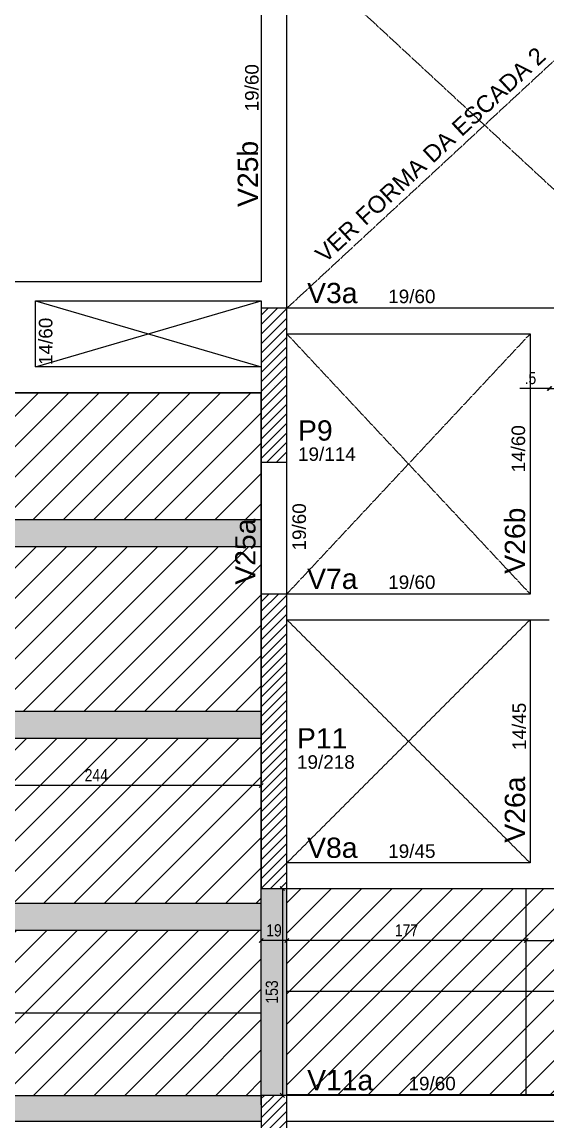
# Model space of a CAD drawing. Extents: x 2666 to 8994, y 352 to 3973.
# Drawn here: x 5308 to 5697, y 2371 to 3184 of the extents above; entities that cross this region are included whole.
import ezdxf

# ---------------------------------------------------------------- set-up
doc = ezdxf.new("R2010")
doc.units = 0
doc.linetypes.add('HIDDEN', pattern=[0.375, 0.25, -0.125])
for name, color, linetype in [('1', 1, 'Continuous'), ('2', 2, 'Continuous'), ('8', 8, 'Continuous'), ('COTA', 241, 'Continuous'), ('ES-VIGA', 3, 'Continuous'), ('P-D', 2, 'Continuous'), ('Painéis', 200, 'Continuous'), ('PIL-N', 4, 'Continuous'), ('Pilares', 5, 'Continuous'), ('SHAFT', 1, 'HIDDEN'), ('VIG-D', 2, 'Continuous'), ('VIG-N', 4, 'Continuous')]:
    doc.layers.add(name, color=color, linetype=linetype)
doc.layers.add('Hachura', color=251, linetype='Continuous', lineweight=9)
doc.layers.add('REAPROVEITAMENTO', color=251, linetype='Continuous', lineweight=9)
doc.styles.add('COTA TECNICA-50', font='techl___.ttf', dxfattribs={"height": 9})
doc.styles.get("Standard").update_dxf_attribs({"font": 'arial.ttf'})
doc.dimstyles.new('COTA PAINEL-50', dxfattribs={"dimtxt": 9, "dimasz": 3, "dimexe": 3, "dimexo": 3, "dimgap": 3, "dimtad": 1, "dimdec": 1, "dimzin": 12, "dimdsep": 46, "dimtxsty": 'COTA TECNICA-50', "dimblk1": 'OBLIQUE', "dimblk2": 'OBLIQUE', "dimsah": 1, "dimcen": 0.9, "dimclrd": 4, "dimclre": 4, "dimclrt": 240, "dimadec": 1, "dimazin": 3, "dimtfac": 1, "dimtdec": 1, "dimtmove": 0, "dimatfit": 3, "dimfxl": 1, "dimtolj": 1, "dimtzin": 12, "dimarcsym": 0})
pattern_1 = [(45, (333.8, -11.191), (-11.22532, 11.22532), [])]

# ---------------------------------------------------------------- blocks, each defined once
blk = doc.blocks.new('_Oblique')
at = {"color": 0, "linetype": 'ByBlock', "lineweight": -2}
blk.add_line((-0.5, -0.5), (0.5, 0.5), dxfattribs=at)
blk = doc.blocks.new('*D42')
at = {"layer": 'COTA', "color": 4, "lineweight": -2, "transparency": 16777216}
for p, q in [((5698.22, 2913.22), (5676.63, 2913.22)), ((5698.72, 2913.22), (5698.22, 2913.22)), ((5698.72, 2913.22), (5701.72, 2913.22))]:
    blk.add_line(p, q, dxfattribs=at)
at = {"layer": 'Defpoints', "color": 0, "transparency": 16777216}
for p in [(5698.22, 2913.22), (5698.22, 2913.22), (5698.72, 2913.22)]:
    blk.add_point(p, dxfattribs=at)
at = {"layer": 'COTA', "color": 4, "lineweight": -2, "transparency": 16777216, "xscale": 3, "yscale": 3, "zscale": 3}
blk.add_blockref('_Oblique', (5698.22, 2913.22), dxfattribs=at)
at = {"layer": 'COTA', "color": 4, "lineweight": -2, "transparency": 16777216, "xscale": 3, "yscale": 3, "zscale": 3, "rotation": 180}
blk.add_blockref('_Oblique', (5698.72, 2913.22), dxfattribs=at)
at = {"layer": 'COTA', "color": 240, "transparency": 16777216, "insert": (5684.42, 2920.82), "char_height": 9, "attachment_point": 5, "style": 'COTA TECNICA-50'}
blk.add_mtext('\\A1;.5', dxfattribs=at)
blk = doc.blocks.new('*D82')
at = {"layer": 'COTA', "color": 4, "lineweight": -2, "transparency": 16777216}
blk.add_line((5485.22, 2619.38), (5241.22, 2619.38), dxfattribs=at)
at = {"layer": 'Defpoints', "color": 0, "transparency": 16777216}
for p in [(5241.22, 2619.38), (5241.22, 2619.38), (5485.22, 2619.38)]:
    blk.add_point(p, dxfattribs=at)
at = {"layer": 'COTA', "color": 4, "lineweight": -2, "transparency": 16777216, "xscale": 3, "yscale": 3, "zscale": 3, "rotation": 180}
blk.add_blockref('_Oblique', (5241.22, 2619.38), dxfattribs=at)
at = {"layer": 'COTA', "color": 4, "lineweight": -2, "transparency": 16777216, "xscale": 3, "yscale": 3, "zscale": 3}
blk.add_blockref('_Oblique', (5485.22, 2619.38), dxfattribs=at)
at = {"layer": 'COTA', "color": 240, "transparency": 16777216, "insert": (5363.22, 2626.95), "char_height": 9, "attachment_point": 5, "style": 'COTA TECNICA-50'}
blk.add_mtext('\\A1;244', dxfattribs=at)
blk = doc.blocks.new('*D123')
at = {"layer": 'COTA', "color": 4, "lineweight": -2, "transparency": 16777216}
for p, q in [((5681.22, 2507.54), (5681.22, 2507.54)), ((5803.22, 2507.54), (5803.22, 2507.54)), ((5681.22, 2504.54), (5803.22, 2504.54))]:
    blk.add_line(p, q, dxfattribs=at)
at = {"layer": 'Defpoints', "color": 0, "transparency": 16777216}
for p in [(5681.22, 2504.54), (5803.22, 2504.54), (5803.22, 2504.54)]:
    blk.add_point(p, dxfattribs=at)
at = {"layer": 'COTA', "color": 4, "lineweight": -2, "transparency": 16777216, "xscale": 3, "yscale": 3, "zscale": 3, "rotation": 180}
blk.add_blockref('_Oblique', (5681.22, 2504.54), dxfattribs=at)
at = {"layer": 'COTA', "color": 4, "lineweight": -2, "transparency": 16777216, "xscale": 3, "yscale": 3, "zscale": 3}
blk.add_blockref('_Oblique', (5803.22, 2504.54), dxfattribs=at)
at = {"layer": 'COTA', "color": 240, "transparency": 16777216, "insert": (5742.22, 2512.1), "char_height": 9, "attachment_point": 5, "style": 'COTA TECNICA-50'}
blk.add_mtext('\\A1;122', dxfattribs=at)
blk = doc.blocks.new('*D125')
at = {"layer": 'COTA', "color": 4, "lineweight": -2, "transparency": 16777216}
blk.add_line((5681.21, 2504.54), (5504.22, 2504.54), dxfattribs=at)
at = {"layer": 'Defpoints', "color": 0, "transparency": 16777216}
for p in [(5504.22, 2504.54), (5504.22, 2504.54), (5681.21, 2504.54)]:
    blk.add_point(p, dxfattribs=at)
at = {"layer": 'COTA', "color": 4, "lineweight": -2, "transparency": 16777216, "xscale": 3, "yscale": 3, "zscale": 3, "rotation": 180}
blk.add_blockref('_Oblique', (5504.22, 2504.54), dxfattribs=at)
at = {"layer": 'COTA', "color": 4, "lineweight": -2, "transparency": 16777216, "xscale": 3, "yscale": 3, "zscale": 3}
blk.add_blockref('_Oblique', (5681.21, 2504.54), dxfattribs=at)
at = {"layer": 'COTA', "color": 240, "transparency": 16777216, "insert": (5592.72, 2512.11), "char_height": 9, "attachment_point": 5, "style": 'COTA TECNICA-50'}
blk.add_mtext('\\A1;177', dxfattribs=at)
blk = doc.blocks.new('*D126')
at = {"layer": 'COTA', "color": 4, "lineweight": -2, "transparency": 16777216}
blk.add_line((5504.22, 2504.54), (5485.22, 2504.54), dxfattribs=at)
at = {"layer": 'Defpoints', "color": 0, "transparency": 16777216}
for p in [(5485.22, 2504.54), (5485.22, 2504.54), (5504.22, 2504.54)]:
    blk.add_point(p, dxfattribs=at)
at = {"layer": 'COTA', "color": 4, "lineweight": -2, "transparency": 16777216, "xscale": 3, "yscale": 3, "zscale": 3, "rotation": 180}
blk.add_blockref('_Oblique', (5485.22, 2504.54), dxfattribs=at)
at = {"layer": 'COTA', "color": 4, "lineweight": -2, "transparency": 16777216, "xscale": 3, "yscale": 3, "zscale": 3}
blk.add_blockref('_Oblique', (5504.22, 2504.54), dxfattribs=at)
at = {"layer": 'COTA', "color": 240, "transparency": 16777216, "insert": (5494.72, 2512.12), "char_height": 9, "attachment_point": 5, "style": 'COTA TECNICA-50'}
blk.add_mtext('\\A1;19', dxfattribs=at)
blk = doc.blocks.new('*D245')
at = {"layer": 'COTA', "color": 4, "lineweight": -2, "transparency": 16777216}
for p, q in [((5500.87, 2543.03), (5500.87, 2390.03)), ((5501.22, 2390.03), (5497.87, 2390.03))]:
    blk.add_line(p, q, dxfattribs=at)
at = {"layer": 'Defpoints', "color": 0, "transparency": 16777216}
for p in [(5500.87, 2543.03), (5500.87, 2390.03), (5504.22, 2390.03)]:
    blk.add_point(p, dxfattribs=at)
at = {"layer": 'COTA', "color": 4, "lineweight": -2, "transparency": 16777216, "xscale": 3, "yscale": 3, "zscale": 3}
for p, rotation in [((5500.87, 2543.03), 90), ((5500.87, 2390.03), 270)]:
    blk.add_blockref('_Oblique', p, dxfattribs=dict(at, rotation=rotation))
at = {"layer": 'COTA', "color": 240, "transparency": 16777216, "insert": (5493.17, 2466.53), "char_height": 9, "attachment_point": 5, "rotation": 90, "style": 'COTA TECNICA-50'}
blk.add_mtext('\\A1;153', dxfattribs=at)

msp = doc.modelspace()

# ---------------------------------------------------------------- hatches: boundary and pattern name
at = {"layer": 'Hachura', "linetype": 'ByBlock'}
h = msp.add_hatch(color=256, dxfattribs=at)
h.dxf.hatch_style = 1
h.paths.add_polyline_path([(3552.72, 2816.04), (3552.72, 2796), (5485.22, 2796), (5485.22, 2816.04)])
h = msp.add_hatch(color=256, dxfattribs=at)
h.dxf.hatch_style = 1
h.paths.add_polyline_path([(3552.72, 2674.04), (3552.72, 2654), (5485.22, 2654), (5485.22, 2674.04)])
h = msp.add_hatch(color=256, dxfattribs=at)
h.dxf.hatch_style = 1
h.paths.add_polyline_path([(5504.18, 2390.03), (5485.14, 2390.03), (5485.22, 2543.03), (5504.26, 2543.03)])
h = msp.add_hatch(color=256, dxfattribs=at)
h.dxf.hatch_style = 1
h.paths.add_polyline_path([(3899.72, 2532.04), (3899.72, 2512), (5485.22, 2512), (5485.22, 2532.04)])
h.paths.add_polyline_path([(3633.73, 2532.04), (3633.73, 2512), (3880.72, 2512), (3880.72, 2532.04)])
h = msp.add_hatch(color=256, dxfattribs=at)
h.dxf.hatch_style = 1
h.paths.add_polyline_path([(5485.22, 2390.03), (5057.72, 2390.04), (5057.72, 2371.04), (5485.22, 2371.03)])
at = {"layer": 'REAPROVEITAMENTO', "linetype": 'ByBlock'}
h = msp.add_hatch(dxfattribs=at)
h.set_pattern_fill('ANSI31', color=256, scale=5, style=2)
h.set_pattern_definition(pattern_1)
h.paths.add_polyline_path([(5485.22, 2910.03), (3633.72, 2910.03), (3552.72, 2910.03), (3552.72, 2816.04), (5485.22, 2816.04)])
h = msp.add_hatch(dxfattribs=at)
h.set_pattern_fill('ANSI31', color=256, scale=5, style=2)
h.set_pattern_definition(pattern_1)
h.paths.add_polyline_path([(5485.22, 2796.04), (3552.72, 2796.04), (3552.72, 2674.04), (5485.22, 2674.04)])
h = msp.add_hatch(dxfattribs=at)
h.set_pattern_fill('ANSI31', color=256, scale=5, style=2)
h.set_pattern_definition(pattern_1)
h.paths.add_polyline_path([(5485.22, 2654.04), (3899.72, 2654.04), (3899.72, 2532.04), (5485.22, 2532.04)])
h.paths.add_polyline_path([(4373.78, 2618.08), (4400.93, 2618.08), (4400.93, 2636.6), (4373.78, 2636.6)], flags=16)
h = msp.add_hatch(dxfattribs=at)
h.set_pattern_fill('ANSI31', color=256, scale=5, style=2)
h.set_pattern_definition(pattern_1)
h.paths.add_polyline_path([(6047.22, 2543.03), (5887.72, 2543.03), (5504.22, 2543.03), (5504.22, 2390.53), (6047.22, 2390.53)])
h.paths.add_polyline_path([(5845.8, 2413.19), (5845.8, 2444.88), (5827.28, 2444.88), (5827.28, 2413.19)], flags=16)
h = msp.add_hatch(dxfattribs=at)
h.set_pattern_fill('ANSI31', color=256, scale=5, style=2)
h.set_pattern_definition(pattern_1)
h.paths.add_polyline_path([(5485.22, 2512.04), (3899.71, 2512.04), (3899.71, 2390.04), (5485.22, 2390.04)])

# ---------------------------------------------------------------- linework, layer by layer
at = {"layer": '2', "linetype": 'Continuous'}
for p, q in [((5318.22, 2929.03), (5485.22, 2978.03)), ((5318.22, 2978.03), (5485.22, 2929.03))]:
    msp.add_line(p, q, dxfattribs=at)
at = {"layer": '8', "linetype": 'Continuous'}
for p, q in [((5485.22, 2978.03), (5485.22, 2978.03)), ((5485.22, 2978.03), (5485.22, 2978.03)), ((5485.22, 2960.37), (5497.37, 2972.53)), ((5485.22, 2967.45), (5490.3, 2972.53)), ((5485.22, 2972.53), (5485.22, 2972.53)), ((5485.22, 2972.53), (5485.22, 2972.53)), ((5485.22, 2953.3), (5504.22, 2972.3)), ((5485.22, 2946.23), (5504.22, 2965.23)), ((5485.22, 2939.16), (5504.22, 2958.16)), ((5485.22, 2932.09), (5504.22, 2951.09)), ((5485.22, 2925.02), (5504.22, 2944.02)), ((5485.22, 2917.95), (5504.22, 2936.95)), ((5318.22, 2929.03), (5318.22, 2929.03)), ((5318.22, 2929.03), (5318.22, 2929.03)), ((5485.22, 2910.88), (5504.22, 2929.88)), ((5485.22, 2929.03), (5485.22, 2929.03)), ((5485.22, 2903.81), (5504.22, 2922.81)), ((5485.22, 2896.73), (5504.22, 2915.73)), ((5494.72, 2915.53), (5494.72, 2915.53)), ((5485.22, 2910.03), (5485.22, 2910.03)), ((5485.22, 2910.03), (5485.22, 2910.03)), ((5485.22, 2889.66), (5504.22, 2908.66)), ((5485.22, 2882.59), (5504.22, 2901.59)), ((5485.22, 2875.52), (5504.22, 2894.52)), ((5485.22, 2868.45), (5504.22, 2887.45)), ((5485.22, 2861.38), (5504.22, 2880.38)), ((5489.44, 2858.53), (5504.22, 2873.31)), ((5496.51, 2858.53), (5504.22, 2866.24)), ((5503.58, 2858.53), (5504.22, 2859.17)), ((5485.22, 2748.24), (5498.01, 2761.03)), ((5485.22, 2755.31), (5490.94, 2761.03)), ((5485.22, 2761.03), (5485.22, 2761.03)), ((5485.22, 2761.03), (5485.22, 2761.03)), ((5485.22, 2741.17), (5504.22, 2760.17)), ((5485.22, 2734.1), (5504.22, 2753.1)), ((5485.22, 2727.03), (5504.22, 2746.03)), ((5485.22, 2719.96), (5504.22, 2738.96)), ((5485.22, 2712.89), (5504.22, 2731.89)), ((5485.22, 2705.82), (5504.22, 2724.82)), ((5485.22, 2698.74), (5504.22, 2717.74)), ((5485.22, 2691.67), (5504.22, 2710.67)), ((5485.22, 2684.6), (5504.22, 2703.6)), ((5485.22, 2677.53), (5504.22, 2696.53)), ((5485.22, 2670.46), (5504.22, 2689.46)), ((5485.22, 2663.39), (5504.22, 2682.39)), ((5485.22, 2656.32), (5504.22, 2675.32)), ((5485.22, 2649.25), (5504.22, 2668.25)), ((5485.22, 2642.18), (5504.22, 2661.18)), ((5485.22, 2635.11), (5504.22, 2654.11)), ((5494.72, 2652.03), (5494.72, 2652.03)), ((5485.22, 2628.03), (5504.22, 2647.03)), ((5485.22, 2620.96), (5504.22, 2639.96)), ((5485.22, 2613.89), (5504.22, 2632.89)), ((5485.22, 2606.82), (5504.22, 2625.82)), ((5485.22, 2599.75), (5504.22, 2618.75)), ((5485.22, 2592.68), (5504.22, 2611.68)), ((5485.22, 2585.61), (5504.22, 2604.61)), ((5485.22, 2578.54), (5504.22, 2597.54)), ((5485.22, 2571.47), (5504.22, 2590.47)), ((5485.22, 2564.39), (5504.22, 2583.39)), ((5485.22, 2557.32), (5504.22, 2576.32)), ((5485.22, 2550.25), (5504.22, 2569.25)), ((5485.22, 2543.18), (5504.22, 2562.18)), ((5492.14, 2543.03), (5504.22, 2555.11)), ((5499.21, 2543.03), (5504.22, 2548.04)), ((5485.22, 2543.03), (5485.22, 2543.03)), ((5485.22, 2543.03), (5485.22, 2543.03)), ((5485.22, 2543.03), (5485.22, 2543.03)), ((5485.22, 2543.03), (5485.22, 2543.03)), ((5504.22, 2543.03), (5504.22, 2543.03)), ((5504.22, 2543.03), (5504.22, 2543.03)), ((5485.22, 2373.48), (5501.77, 2390.03)), ((5485.22, 2380.55), (5494.7, 2390.03)), ((5485.22, 2387.62), (5487.63, 2390.03)), ((5485.22, 2390.03), (5485.22, 2390.03)), ((5485.22, 2390.03), (5485.22, 2390.03)), ((5485.22, 2390.03), (5485.22, 2390.03)), ((5485.22, 2390.03), (5485.22, 2390.03)), ((5485.22, 2390.03), (5485.22, 2390.03)), ((5485.22, 2366.41), (5504.22, 2385.41)), ((5504.21, 2390.03), (5504.21, 2390.03)), ((5504.22, 2390.03), (5504.22, 2390.03)), ((5504.22, 2390.03), (5504.22, 2390.03)), ((5504.22, 2390.03), (5504.22, 2390.03)), ((5504.22, 2390.03), (5504.22, 2390.03)), ((5485.22, 2359.33), (5504.22, 2378.33)), ((5485.22, 2352.26), (5504.22, 2371.26))]:
    msp.add_line(p, q, dxfattribs=at)
at = {"layer": 'ES-VIGA'}
for points in [[(5485.22, 3243.53), (5485.22, 2992.03)], [(5504.22, 2972.53), (5504.22, 3243.53)], [(5311.22, 2992.03), (5007.72, 2992.03)], [(5485.22, 2992.03), (5311.22, 2992.03)], [(5318.22, 2978.03), (5485.22, 2978.03)], [(5318.22, 2929.03), (5318.22, 2978.03)], [(5485.22, 2978.03), (5485.22, 2972.53)], [(5691.22, 2972.53), (5504.22, 2972.53)], [(6054.22, 2972.53), (5691.22, 2972.53)], [(5504.22, 2953.53), (5684.22, 2953.53)], [(5684.22, 2953.53), (5684.22, 2761.03)], [(5485.22, 2929.03), (5318.22, 2929.03)], [(5020.72, 2910.03), (5311.22, 2910.03)], [(5311.22, 2910.03), (5485.22, 2910.03)], [(5485.22, 2858.53), (5485.22, 2761.03)], [(5504.22, 2761.03), (5504.22, 2858.53)], [(5684.22, 2761.03), (5504.22, 2761.03)], [(5504.22, 2742.03), (5698.22, 2742.03)], [(5684.22, 2742.03), (5684.22, 2562.03)], [(5684.22, 2562.03), (5504.22, 2562.03)], [(5504.22, 2543.03), (5691.22, 2543.03)], [(5691.22, 2543.03), (5887.72, 2543.03)], [(6054.22, 2390.03), (5504.22, 2390.03)], [(5504.22, 2371.03), (6054.22, 2371.03)]]:
    msp.add_lwpolyline(points, dxfattribs=at)
at = {"layer": 'Painéis'}
for p, q in [((5485.22, 2910.03), (3552.72, 2910.03)), ((5485.22, 2383.03), (5485.22, 2910.03)), ((5485.22, 2816.04), (3552.72, 2816.04)), ((5485.22, 2796.04), (3552.72, 2796.04)), ((5485.22, 2674.04), (3552.72, 2674.04)), ((5485.22, 2654.04), (3552.72, 2654.04)), ((5504.22, 2390.03), (5504.22, 2543.03)), ((5681.22, 2390.53), (5681.22, 2543.03)), ((5485.22, 2532.04), (3899.72, 2532.04)), ((5485.22, 2512.04), (3899.72, 2512.04)), ((6047.22, 2466.99), (5504.22, 2466.98)), ((4997.22, 2451.04), (5485.22, 2451.04)), ((3899.71, 2390.04), (5485.22, 2390.03)), ((6047.22, 2390.53), (5504.22, 2390.53)), ((5681.22, 2390.03), (5681.22, 2390.03)), ((3899.71, 2371.04), (5485.22, 2371.03))]:
    msp.add_line(p, q, dxfattribs=at)
msp.add_lwpolyline([(5241.31, 2371.03), (5485.22, 2371.03), (5485.22, 2249.03), (5241.31, 2249.03)], close=True, dxfattribs=at)
at = {"layer": 'Pilares', "linetype": 'Continuous'}
for points in [[(5485.22, 2858.53), (5504.22, 2858.53), (5504.22, 2972.53), (5485.22, 2972.53), (5485.22, 2858.53)], [(5485.22, 2543.03), (5504.22, 2543.03), (5504.22, 2761.03), (5485.22, 2761.03), (5485.22, 2543.03)], [(5485.22, 2254.03), (5504.22, 2254.03), (5504.22, 2390.03), (5485.22, 2390.03), (5485.22, 2254.03)]]:
    msp.add_lwpolyline(points, dxfattribs=at)
at = {"layer": 'SHAFT'}
for p, q in [((5504.22, 2972.53), (5796.72, 3243.53)), ((5504.22, 3243.53), (5796.72, 2972.53)), ((5504.22, 2761.03), (5684.22, 2953.53)), ((5504.22, 2953.53), (5684.22, 2761.03)), ((5504.22, 2562.03), (5684.22, 2742.03)), ((5504.22, 2742.03), (5684.22, 2562.03))]:
    msp.add_line(p, q, dxfattribs=at)

# ---------------------------------------------------------------- texts
at = {"layer": '1', "linetype": 'Continuous'}
msp.add_text('VER FORMA DA ESCADA 2', height=12.5, rotation=42.81507, dxfattribs=at).set_placement((5532.44, 3005.35))
at = {"layer": 'P-D', "linetype": 'Continuous'}
for s, p in [('19/114', (5512.48, 2859.56)), ('19/218', (5511.72, 2631.71))]:
    msp.add_text(s, height=10, dxfattribs=at).set_placement(p)
at = {"layer": 'PIL-N', "linetype": 'Continuous'}
for s, p in [('P9', (5512.48, 2874.56)), ('P11', (5511.72, 2646.71))]:
    msp.add_text(s, height=15, dxfattribs=at).set_placement(p)
at = {"layer": 'VIG-D', "linetype": 'Continuous'}
for s, p in [('19/60', (5483.31, 3118.21)), ('14/60', (5330.72, 2930.53)), ('14/60', (5680.47, 2851.03)), ('19/60', (5518.35, 2793.22)), ('14/45', (5681.14, 2645.59))]:
    msp.add_text(s, height=10, rotation=90, dxfattribs=at).set_placement(p)
for s, p in [('19/60', (5579.22, 2976.28)), ('19/60', (5579.22, 2764.78)), ('19/45', (5579.22, 2565.78)), ('19/60', (5594.22, 2393.78))]:
    msp.add_text(s, height=10, dxfattribs=at).set_placement(p)
at = {"layer": 'VIG-N', "linetype": 'Continuous'}
for s, p in [('V25b', (5482.84, 3047.46)), ('V26b', (5680.47, 2776.03)), ('V25a', (5480.99, 2767.93)), ('V26a', (5680.47, 2577.03))]:
    msp.add_text(s, height=15, rotation=90, dxfattribs=at).set_placement(p)
for s, p in [('V3a', (5519.22, 2976.28)), ('V7a', (5519.22, 2764.78)), ('V8a', (5519.22, 2565.78)), ('V11a', (5519.22, 2393.78))]:
    msp.add_text(s, height=15, dxfattribs=at).set_placement(p)

# ---------------------------------------------------------------- dimensions: what is measured, and where the dimension line sits
at = {"layer": 'COTA'}
for base, p1, p2, picture, middle in [((5698.22, 2913.22), (5698.72, 2913.22), (5698.22, 2913.22), '*D42', (5684.42, 2920.82)), ((5241.22, 2619.38), (5485.22, 2619.38), (5241.22, 2619.38), '*D82', (5363.22, 2626.95)), ((5485.22, 2504.54), (5504.22, 2504.54), (5485.22, 2504.54), '*D126', (5494.72, 2512.12)), ((5504.22, 2504.54), (5681.21, 2504.54), (5504.22, 2504.54), '*D125', (5592.72, 2512.11)), ((5803.22, 2504.54), (5681.22, 2504.54), (5803.22, 2504.54), '*D123', (5742.22, 2512.1))]:
    dim = msp.add_linear_dim(base=base, p1=p1, p2=p2, dimstyle='COTA PAINEL-50', dxfattribs=at)
    dim.commit()
    dim.dimension.update_dxf_attribs({"geometry": picture, "text_midpoint": middle})
dim = msp.add_linear_dim(base=(5500.87, 2390.03), p1=(5500.87, 2543.03), p2=(5504.22, 2390.03), angle=90, dimstyle='COTA PAINEL-50', dxfattribs=at)
dim.commit()
dim.dimension.update_dxf_attribs({"geometry": '*D245', "text_midpoint": (5493.17, 2466.53)})

doc.saveas('drawing.dxf')
